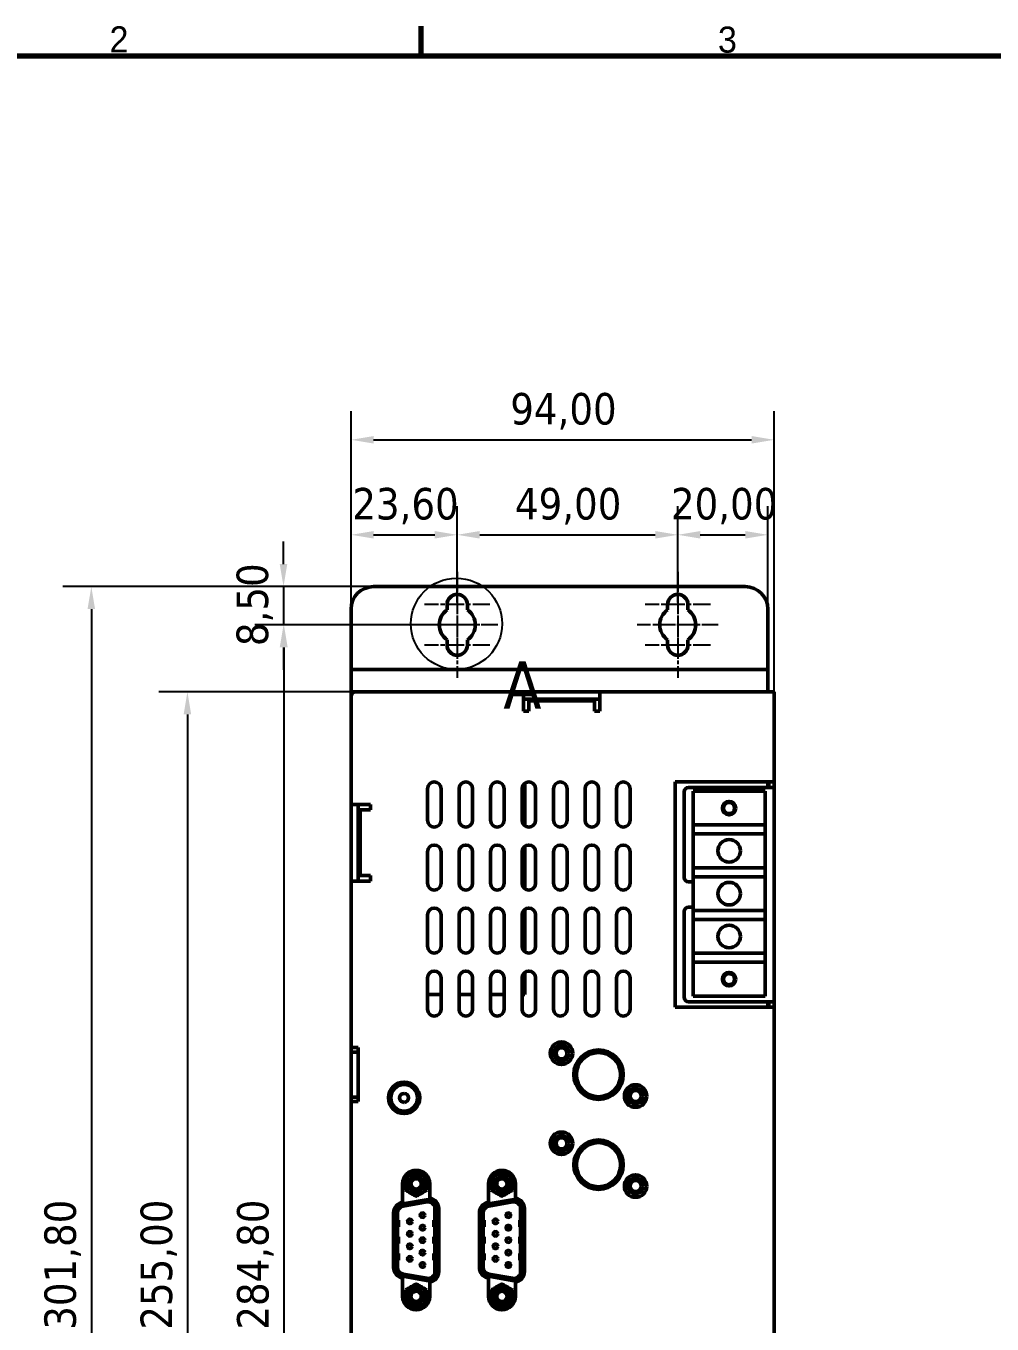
# Model space of a CAD drawing. Header units: millimetres. Extents: x 935 to 2603, y -159 to 580.
# Drawn here: x 1117.8 to 1332.5, y 278.8 to 567.1 of the extents above; entities that cross this region are included whole.
import ezdxf

# ---------------------------------------------------------------- set-up
doc = ezdxf.new("R2010")
doc.units = ezdxf.units.MM
doc.header["$LTSCALE"] = 2
doc.linetypes.add('CHAIN', pattern=[0.3543, 0.2362, -0.0295, 0.0591, -0.0295])
for name, color, linetype, lineweight in [('경계(ISO)', 7, 'Continuous', 70), ('상세 경계(ISO)', 7, 'Continuous', 25), ('외형선(ISO)', 7, 'Continuous', 50), ('중심 표식(ISO)', 7, 'Continuous', 25), ('치수(ISO)', 7, 'Continuous', 25)]:
    doc.layers.add(name, color=color, linetype=linetype, lineweight=lineweight)
doc.styles.add('레이블 문자 (ISO)', font='')
doc.styles.add('레이블 문자 (JIS)', font='')
doc.styles.add('주 문자 (ISO)', font='')
doc.styles.get('레이블 문자 (ISO)').set_extended_font_data('Tahoma')
doc.styles.get('레이블 문자 (JIS)').set_extended_font_data('Gulim')
doc.styles.get('주 문자 (ISO)').set_extended_font_data('Tahoma')
doc.dimstyles.new('기본값 (ISO)', dxfattribs={"dimscale": 2, "dimtxt": 3.5, "dimasz": 2.5, "dimexe": 3.175, "dimexo": 0, "dimgap": 0.762, "dimtad": 1, "dimrnd": 1e-08, "dimzin": 0, "dimtxsty": '주 문자 (ISO)', "dimcen": 0.09, "dimdle": 10, "dimclrd": 256, "dimclre": 256, "dimclrt": 256, "dimazin": 0, "dimtfac": 1.001486, "dimtmove": 0, "dimatfit": 3, "dimfxl": 1, "dimtolj": 1, "dimtzin": 0, "dimlwd": -1, "dimlwe": -1, "dimarcsym": 0})

# ---------------------------------------------------------------- blocks, each defined once
blk = doc.blocks.new('*D6')
at = {"layer": 'Defpoints', "color": 0}
for p in [(1213.64, 454.05), (1213.64, 439.05), (1190.04, 437.55)]:
    blk.add_point(p, dxfattribs=at)
at = {"layer": '치수(ISO)'}
for p, q in [((1190.04, 437.55), (1190.04, 460.4)), ((1213.64, 439.05), (1213.64, 460.4)), ((1195.04, 454.05), (1208.64, 454.05))]:
    blk.add_line(p, q, dxfattribs=at)
for points in [[(1195.04, 454.88), (1195.04, 453.22), (1190.04, 454.05)], [(1208.64, 453.22), (1208.64, 454.88), (1213.64, 454.05)]]:
    blk.add_solid(points, dxfattribs=at)
at = {"layer": '치수(ISO)', "insert": (1190.32, 464.46), "char_height": 7, "attachment_point": 1, "style": '주 문자 (ISO)'}
blk.add_mtext('\\A1;23,60', dxfattribs=at)
blk = doc.blocks.new('*D7')
at = {"layer": 'Defpoints', "color": 0}
for p in [(1262.64, 454.05), (1213.64, 439.05), (1262.64, 439.05)]:
    blk.add_point(p, dxfattribs=at)
at = {"layer": '치수(ISO)'}
for p, q in [((1213.64, 439.05), (1213.64, 460.4)), ((1262.64, 439.05), (1262.64, 460.4)), ((1218.64, 454.05), (1257.64, 454.05))]:
    blk.add_line(p, q, dxfattribs=at)
for points in [[(1218.64, 454.88), (1218.64, 453.22), (1213.64, 454.05)], [(1257.64, 453.22), (1257.64, 454.88), (1262.64, 454.05)]]:
    blk.add_solid(points, dxfattribs=at)
at = {"layer": '치수(ISO)', "insert": (1226.46, 464.45), "char_height": 7, "attachment_point": 1, "style": '주 문자 (ISO)'}
blk.add_mtext('\\A1;49,00', dxfattribs=at)
blk = doc.blocks.new('*D8')
at = {"layer": 'Defpoints', "color": 0}
for p in [(1282.64, 454.05), (1262.64, 439.05), (1282.64, 437.55)]:
    blk.add_point(p, dxfattribs=at)
at = {"layer": '치수(ISO)'}
for p, q in [((1262.64, 439.05), (1262.64, 460.4)), ((1282.64, 437.55), (1282.64, 460.4)), ((1267.64, 454.05), (1277.64, 454.05))]:
    blk.add_line(p, q, dxfattribs=at)
for points in [[(1267.64, 454.88), (1267.64, 453.22), (1262.64, 454.05)], [(1277.64, 453.22), (1277.64, 454.88), (1282.64, 454.05)]]:
    blk.add_solid(points, dxfattribs=at)
at = {"layer": '치수(ISO)', "insert": (1261.12, 464.46), "char_height": 7, "attachment_point": 1, "style": '주 문자 (ISO)'}
blk.add_mtext('\\A1;20,00', dxfattribs=at)
blk = doc.blocks.new('*D9')
at = {"layer": 'Defpoints', "color": 0}
for p in [(1284.04, 475.15), (1190.04, 418.15), (1284.04, 419.15)]:
    blk.add_point(p, dxfattribs=at)
at = {"layer": '치수(ISO)'}
for p, q in [((1190.04, 418.15), (1190.04, 481.5)), ((1284.04, 419.15), (1284.04, 481.5)), ((1195.04, 475.15), (1279.04, 475.15))]:
    blk.add_line(p, q, dxfattribs=at)
for points in [[(1195.04, 475.98), (1195.04, 474.32), (1190.04, 475.15)], [(1279.04, 474.32), (1279.04, 475.98), (1284.04, 475.15)]]:
    blk.add_solid(points, dxfattribs=at)
at = {"layer": '치수(ISO)', "insert": (1225.42, 485.55), "char_height": 7, "attachment_point": 1, "style": '주 문자 (ISO)'}
blk.add_mtext('\\A1;94,00', dxfattribs=at)
blk = doc.blocks.new('*D10')
at = {"layer": 'Defpoints', "color": 0}
for p in [(1195.04, 442.55), (1175.04, 434.05), (1213.64, 434.05)]:
    blk.add_point(p, dxfattribs=at)
at = {"layer": '치수(ISO)'}
for p, q in [((1175.04, 447.55), (1175.04, 452.55)), ((1195.04, 442.55), (1168.69, 442.55)), ((1175.04, 442.55), (1175.04, 434.05)), ((1213.64, 434.05), (1168.69, 434.05)), ((1175.04, 429.05), (1175.04, 424.05))]:
    blk.add_line(p, q, dxfattribs=at)
for points in [[(1174.2, 447.55), (1175.87, 447.55), (1175.04, 442.55)], [(1175.87, 429.05), (1174.2, 429.05), (1175.04, 434.05)]]:
    blk.add_solid(points, dxfattribs=at)
at = {"layer": '치수(ISO)', "insert": (1164.61, 429.33), "char_height": 7, "attachment_point": 1, "rotation": 90, "style": '주 문자 (ISO)'}
blk.add_mtext('\\A1;8,50', dxfattribs=at)
blk = doc.blocks.new('*D11')
at = {"layer": 'Defpoints', "color": 0}
for p in [(1213.64, 434.05), (1175.13, 149.25), (1213.64, 149.25)]:
    blk.add_point(p, dxfattribs=at)
at = {"layer": '치수(ISO)'}
for p, q in [((1213.64, 434.05), (1168.78, 434.05)), ((1175.13, 429.05), (1175.13, 154.25)), ((1213.64, 149.25), (1168.78, 149.25))]:
    blk.add_line(p, q, dxfattribs=at)
for points in [[(1175.96, 429.05), (1174.3, 429.05), (1175.13, 434.05)], [(1174.3, 154.25), (1175.96, 154.25), (1175.13, 149.25)]]:
    blk.add_solid(points, dxfattribs=at)
at = {"layer": '치수(ISO)', "insert": (1164.71, 277.5), "char_height": 7, "attachment_point": 1, "rotation": 90, "style": '주 문자 (ISO)'}
blk.add_mtext('\\A1;284,80', dxfattribs=at)
blk = doc.blocks.new('*D13')
at = {"layer": 'Defpoints', "color": 0}
for p in [(1191.04, 419.15), (1153.69, 164.15), (1191.04, 164.15)]:
    blk.add_point(p, dxfattribs=at)
at = {"layer": '치수(ISO)'}
for p, q in [((1191.04, 419.15), (1147.34, 419.15)), ((1153.69, 414.15), (1153.69, 169.15)), ((1191.04, 164.15), (1147.34, 164.15))]:
    blk.add_line(p, q, dxfattribs=at)
for points in [[(1154.52, 414.15), (1152.85, 414.15), (1153.69, 419.15)], [(1152.85, 169.15), (1154.52, 169.15), (1153.69, 164.15)]]:
    blk.add_solid(points, dxfattribs=at)
at = {"layer": '치수(ISO)', "insert": (1143.28, 277.5), "char_height": 7, "attachment_point": 1, "rotation": 90, "style": '주 문자 (ISO)'}
blk.add_mtext('\\A1;255,00', dxfattribs=at)
blk = doc.blocks.new('*D14')
at = {"layer": 'Defpoints', "color": 0}
for p in [(1195.04, 442.55), (1132.34, 140.75), (1195.04, 140.75)]:
    blk.add_point(p, dxfattribs=at)
at = {"layer": '치수(ISO)'}
for p, q in [((1195.04, 442.55), (1125.99, 442.55)), ((1132.34, 437.55), (1132.34, 145.75)), ((1195.04, 140.75), (1125.99, 140.75))]:
    blk.add_line(p, q, dxfattribs=at)
for points in [[(1133.17, 437.55), (1131.5, 437.55), (1132.34, 442.55)], [(1131.5, 145.75), (1133.17, 145.75), (1132.34, 140.75)]]:
    blk.add_solid(points, dxfattribs=at)
at = {"layer": '치수(ISO)', "insert": (1121.91, 277.48), "char_height": 7, "attachment_point": 1, "rotation": 90, "style": '주 문자 (ISO)'}
blk.add_mtext('\\A1;301,80', dxfattribs=at)
blk = doc.blocks.new('2dDetail0')
at = {"layer": '상세 경계(ISO)'}
blk.add_circle((99.24, 218.73), 5.07, dxfattribs=at)
at = {"layer": '상세 경계(ISO)', "insert": (104.45, 209.32), "char_height": 5.25, "attachment_point": 7, "style": '레이블 문자 (ISO)'}
blk.add_mtext('A', dxfattribs=at)
blk = doc.blocks.new('경계 Default Border')
at = {"layer": '경계(ISO)'}
blk.add_line((140, 287), (140, 290.4), dxfattribs=at)
at = {"layer": '경계(ISO)', "flags": 128}
blk.add_lwpolyline([(10, 10), (10, 287), (410, 287), (410, 10), (10, 10)], dxfattribs=at)
at = {"layer": '경계(ISO)', "char_height": 3, "attachment_point": 7, "style": '레이블 문자 (JIS)'}
for s, insert in [('2', (104.15, 287.4)), ('3', (174.15, 287.33))]:
    blk.add_mtext(s, dxfattribs=dict(at, insert=insert))

msp = doc.modelspace()

# ---------------------------------------------------------------- linework, layer by layer
at = {"layer": '외형선(ISO)'}
for p, q in [((1277.636, 442.55), (1195.036, 442.55)), ((1211.386, 437.357), (1211.386, 438.55)), ((1215.886, 438.55), (1215.886, 437.357)), ((1260.386, 437.357), (1260.386, 438.55)), ((1264.886, 438.55), (1264.886, 437.357)), ((1190.036, 437.55), (1190.036, 424.65)), ((1282.636, 437.55), (1282.636, 424.65)), ((1211.386, 429.55), (1211.386, 430.742)), ((1215.886, 430.742), (1215.886, 429.55)), ((1260.386, 429.55), (1260.386, 430.742)), ((1264.886, 430.742), (1264.886, 429.55)), ((1190.036, 424.65), (1190.036, 424.15)), ((1190.036, 424.15), (1282.636, 424.15)), ((1190.036, 424.15), (1190.036, 422.05)), ((1282.636, 424.65), (1282.636, 424.15)), ((1282.636, 422.05), (1282.636, 424.15)), ((1190.036, 422.05), (1190.036, 419.15)), ((1282.636, 419.15), (1282.636, 422.05)), ((1190.036, 419.15), (1191.036, 419.15)), ((1190.036, 419.15), (1190.036, 418.15)), ((1190.036, 394.15), (1190.036, 418.15)), ((1191.036, 419.15), (1228.336, 419.15)), ((1228.336, 419.15), (1245.336, 419.15)), ((1228.336, 414.85), (1228.336, 419.15)), ((1245.336, 419.15), (1282.336, 419.15)), ((1245.336, 419.15), (1245.336, 414.85)), ((1284.036, 419.15), (1282.336, 419.15)), ((1284.036, 419.15), (1284.036, 399.15)), ((1228.336, 417.55), (1245.336, 417.55)), ((1229.536, 417.15), (1244.136, 417.15)), ((1229.536, 417.15), (1229.536, 415.45)), ((1229.536, 415.45), (1229.536, 414.85)), ((1244.136, 415.45), (1244.136, 417.15)), ((1244.136, 414.85), (1244.136, 415.45)), ((1229.536, 414.85), (1228.336, 414.85)), ((1245.336, 414.85), (1244.136, 414.85)), ((1228.636, 389.45), (1228.636, 398.85)), ((1262.036, 399.15), (1282.336, 399.15)), ((1262.036, 349.15), (1262.036, 399.15)), ((1265.036, 397.95), (1282.336, 397.95)), ((1284.036, 399.15), (1282.336, 399.15)), ((1284.036, 397.95), (1282.336, 397.95)), ((1282.636, 397.95), (1282.636, 399.15)), ((1282.836, 397.95), (1282.836, 399.15)), ((1284.036, 399.15), (1284.036, 397.95)), ((1284.036, 397.95), (1284.036, 350.35)), ((1207.036, 390.65), (1207.036, 397.65)), ((1210.036, 397.65), (1210.036, 390.65)), ((1214.036, 390.65), (1214.036, 397.65)), ((1217.036, 397.65), (1217.036, 390.65)), ((1221.036, 390.65), (1221.036, 397.65)), ((1224.036, 397.65), (1224.036, 390.65)), ((1228.036, 390.65), (1228.036, 397.65)), ((1231.036, 397.65), (1231.036, 390.65)), ((1235.036, 390.65), (1235.036, 397.65)), ((1238.036, 397.65), (1238.036, 390.65)), ((1242.036, 390.65), (1242.036, 397.65)), ((1245.036, 397.65), (1245.036, 390.65)), ((1249.036, 390.65), (1249.036, 397.65)), ((1252.036, 397.65), (1252.036, 390.65)), ((1264.036, 377.95), (1264.036, 396.95)), ((1266.036, 397.1), (1282.036, 397.1)), ((1266.036, 389.6), (1266.036, 397.1)), ((1282.036, 397.1), (1282.036, 389.6)), ((1190.036, 394.15), (1190.036, 377.15)), ((1190.036, 394.15), (1194.336, 394.15)), ((1191.636, 377.15), (1191.636, 394.15)), ((1192.036, 378.35), (1192.036, 392.95)), ((1193.736, 392.95), (1192.036, 392.95)), ((1194.336, 392.95), (1193.736, 392.95)), ((1194.336, 394.15), (1194.336, 392.95)), ((1282.036, 389.6), (1266.036, 389.6)), ((1266.036, 387.6), (1266.036, 389.6)), ((1282.036, 389.6), (1282.036, 387.6)), ((1266.036, 387.6), (1282.036, 387.6)), ((1266.036, 380.1), (1266.036, 387.6)), ((1282.036, 387.6), (1282.036, 380.1)), ((1207.036, 376.65), (1207.036, 383.65)), ((1210.036, 383.65), (1210.036, 376.65)), ((1214.036, 376.65), (1214.036, 383.65)), ((1217.036, 383.65), (1217.036, 376.65)), ((1221.036, 376.65), (1221.036, 383.65)), ((1224.036, 383.65), (1224.036, 376.65)), ((1228.036, 376.65), (1228.036, 383.65)), ((1228.636, 375.45), (1228.636, 384.85)), ((1231.036, 383.65), (1231.036, 376.65)), ((1235.036, 376.65), (1235.036, 383.65)), ((1238.036, 383.65), (1238.036, 376.65)), ((1242.036, 376.65), (1242.036, 383.65)), ((1245.036, 383.65), (1245.036, 376.65)), ((1249.036, 376.65), (1249.036, 383.65)), ((1252.036, 383.65), (1252.036, 376.65)), ((1192.036, 378.35), (1193.736, 378.35)), ((1193.736, 378.35), (1194.336, 378.35)), ((1194.336, 378.35), (1194.336, 377.15)), ((1282.036, 380.1), (1266.036, 380.1)), ((1266.036, 378.1), (1266.036, 380.1)), ((1266.036, 370.6), (1266.036, 378.1)), ((1266.036, 378.1), (1282.036, 378.1)), ((1282.036, 380.1), (1282.036, 378.1)), ((1282.036, 378.1), (1282.036, 370.6)), ((1194.336, 377.15), (1190.036, 377.15)), ((1190.036, 340.15), (1190.036, 377.15)), ((1265.036, 376.95), (1266.036, 376.95)), ((1207.036, 362.65), (1207.036, 369.65)), ((1210.036, 369.65), (1210.036, 362.65)), ((1214.036, 362.65), (1214.036, 369.65)), ((1217.036, 369.65), (1217.036, 362.65)), ((1221.036, 362.65), (1221.036, 369.65)), ((1224.036, 369.65), (1224.036, 362.65)), ((1228.036, 362.65), (1228.036, 369.65)), ((1228.636, 361.45), (1228.636, 370.85)), ((1231.036, 369.65), (1231.036, 362.65)), ((1235.036, 362.65), (1235.036, 369.65)), ((1238.036, 369.65), (1238.036, 362.65)), ((1242.036, 362.65), (1242.036, 369.65)), ((1245.036, 369.65), (1245.036, 362.65)), ((1249.036, 362.65), (1249.036, 369.65)), ((1252.036, 369.65), (1252.036, 362.65)), ((1264.036, 351.35), (1264.036, 370.35)), ((1266.036, 371.35), (1265.036, 371.35)), ((1282.036, 370.6), (1266.036, 370.6)), ((1266.036, 368.6), (1266.036, 370.6)), ((1282.036, 370.6), (1282.036, 368.6)), ((1266.036, 361.1), (1266.036, 368.6)), ((1266.036, 368.6), (1282.036, 368.6)), ((1282.036, 368.6), (1282.036, 361.1)), ((1282.036, 361.1), (1266.036, 361.1)), ((1266.036, 359.1), (1266.036, 361.1)), ((1282.036, 361.1), (1282.036, 359.1)), ((1266.036, 359.1), (1282.036, 359.1)), ((1266.036, 351.6), (1266.036, 359.1)), ((1282.036, 359.1), (1282.036, 351.6)), ((1207.036, 348.65), (1207.036, 355.65)), ((1210.036, 355.65), (1210.036, 348.65)), ((1214.036, 348.65), (1214.036, 355.65)), ((1217.036, 355.65), (1217.036, 348.65)), ((1221.036, 348.65), (1221.036, 355.65)), ((1224.036, 355.65), (1224.036, 348.65)), ((1228.036, 348.65), (1228.036, 355.65)), ((1228.636, 351.925), (1228.636, 356.85)), ((1231.036, 355.65), (1231.036, 348.65)), ((1235.036, 348.65), (1235.036, 355.65)), ((1238.036, 355.65), (1238.036, 348.65)), ((1242.036, 348.65), (1242.036, 355.65)), ((1245.036, 355.65), (1245.036, 348.65)), ((1249.036, 348.65), (1249.036, 355.65)), ((1252.036, 355.65), (1252.036, 348.65)), ((1207.036, 351.925), (1210.036, 351.925)), ((1214.036, 351.925), (1217.036, 351.925)), ((1221.036, 351.925), (1224.036, 351.925)), ((1228.036, 351.925), (1228.636, 351.925)), ((1282.336, 349.15), (1262.036, 349.15)), ((1282.336, 350.35), (1265.036, 350.35)), ((1282.036, 351.6), (1266.036, 351.6)), ((1282.336, 350.35), (1284.036, 350.35)), ((1282.336, 349.15), (1284.036, 349.15)), ((1282.636, 349.15), (1282.636, 350.35)), ((1282.836, 349.15), (1282.836, 350.35)), ((1284.036, 350.35), (1284.036, 349.15)), ((1284.036, 349.15), (1284.036, 164.15)), ((1190.036, 340.15), (1190.036, 339.15)), ((1190.036, 340.15), (1191.636, 340.15)), ((1190.036, 339.15), (1191.636, 339.15)), ((1190.036, 339.15), (1190.036, 329.15)), ((1191.636, 340.15), (1191.636, 328.15)), ((1190.036, 329.15), (1191.636, 329.15)), ((1190.036, 329.15), (1190.036, 328.15)), ((1190.036, 255.15), (1190.036, 328.15)), ((1191.636, 328.15), (1190.036, 328.15)), ((1205.24, 312.8), (1203.782, 312.8)), ((1205.056, 312.84), (1203.965, 312.84)), ((1224.29, 312.8), (1222.832, 312.8)), ((1224.106, 312.84), (1223.015, 312.84)), ((1201.511, 305.785), (1201.511, 309.89)), ((1203.318, 310.714), (1203.564, 310.544)), ((1207.511, 309.89), (1207.511, 306.719)), ((1220.561, 305.785), (1220.561, 309.89)), ((1222.368, 310.714), (1222.614, 310.544)), ((1226.561, 309.89), (1226.561, 306.719)), ((1201.453, 305.775), (1201.511, 305.785)), ((1201.514, 305.431), (1206.814, 306.365)), ((1206.9, 305.873), (1201.6, 304.938)), ((1220.503, 305.775), (1220.561, 305.785)), ((1220.564, 305.431), (1225.864, 306.365)), ((1225.95, 305.873), (1220.65, 304.938)), ((1199.511, 291.33), (1199.511, 303.461)), ((1199.861, 291.33), (1199.861, 303.461)), ((1200.361, 303.461), (1200.361, 291.33)), ((1208.661, 290.395), (1208.661, 304.395)), ((1209.161, 304.395), (1209.161, 290.395)), ((1209.511, 304.395), (1209.511, 290.395)), ((1218.561, 291.33), (1218.561, 303.461)), ((1218.911, 291.33), (1218.911, 303.461)), ((1219.411, 303.461), (1219.411, 291.33)), ((1227.711, 290.395), (1227.711, 304.395)), ((1228.211, 304.395), (1228.211, 290.395)), ((1228.561, 304.395), (1228.561, 290.395)), ((1200.561, 301.845), (1200.361, 301.845)), ((1200.561, 300.345), (1200.361, 300.345)), ((1200.561, 301.845), (1200.561, 300.345)), ((1208.461, 301.845), (1208.461, 300.345)), ((1208.661, 301.845), (1208.461, 301.845)), ((1208.661, 300.345), (1208.461, 300.345)), ((1219.611, 301.845), (1219.411, 301.845)), ((1219.611, 300.345), (1219.411, 300.345)), ((1219.611, 301.845), (1219.611, 300.345)), ((1227.511, 301.845), (1227.511, 300.345)), ((1227.711, 301.845), (1227.511, 301.845)), ((1227.711, 300.345), (1227.511, 300.345)), ((1200.561, 298.145), (1200.361, 298.145)), ((1200.561, 298.145), (1200.561, 296.645)), ((1208.461, 298.145), (1208.461, 296.645)), ((1208.661, 298.145), (1208.461, 298.145)), ((1219.611, 298.145), (1219.411, 298.145)), ((1219.611, 298.145), (1219.611, 296.645)), ((1227.511, 298.145), (1227.511, 296.645)), ((1227.711, 298.145), (1227.511, 298.145)), ((1200.561, 296.645), (1200.361, 296.645)), ((1200.561, 294.445), (1200.361, 294.445)), ((1200.561, 294.445), (1200.561, 292.945)), ((1208.661, 296.645), (1208.461, 296.645)), ((1208.461, 294.445), (1208.461, 292.945)), ((1208.661, 294.445), (1208.461, 294.445)), ((1219.611, 296.645), (1219.411, 296.645)), ((1219.611, 294.445), (1219.411, 294.445)), ((1219.611, 294.445), (1219.611, 292.945)), ((1227.711, 296.645), (1227.511, 296.645)), ((1227.511, 294.445), (1227.511, 292.945)), ((1227.711, 294.445), (1227.511, 294.445)), ((1200.561, 292.945), (1200.361, 292.945)), ((1208.661, 292.945), (1208.461, 292.945)), ((1219.611, 292.945), (1219.411, 292.945)), ((1227.711, 292.945), (1227.511, 292.945)), ((1201.511, 289.005), (1201.453, 289.016)), ((1201.511, 284.9), (1201.511, 289.005)), ((1206.814, 288.426), (1201.514, 289.36)), ((1201.6, 289.853), (1206.9, 288.918)), ((1220.561, 289.005), (1220.503, 289.016)), ((1220.561, 284.9), (1220.561, 289.005)), ((1225.864, 288.426), (1220.564, 289.36)), ((1220.65, 289.853), (1225.95, 288.918)), ((1203.318, 285.724), (1203.564, 285.554)), ((1207.511, 288.072), (1207.511, 284.9)), ((1222.368, 285.724), (1222.614, 285.554)), ((1226.561, 288.072), (1226.561, 284.9)), ((1203.782, 281.99), (1205.24, 281.99)), ((1205.056, 281.95), (1203.965, 281.95)), ((1222.832, 281.99), (1224.29, 281.99)), ((1224.106, 281.95), (1223.015, 281.95))]:
    msp.add_line(p, q, dxfattribs=at)
for centre, radius in [((1274.036, 393.35), 1.5), ((1274.036, 393.35), 1.23), ((1274.036, 383.85), 2.5), ((1274.036, 374.35), 2.5), ((1274.036, 364.85), 2.5), ((1274.036, 355.35), 1.5), ((1274.036, 355.35), 1.23), ((1236.809, 338.9), 2.5), ((1236.809, 338.9), 1.75), ((1236.809, 338.9), 1.229), ((1245.036, 334.15), 5.5), ((1245.036, 334.15), 4.9), ((1201.836, 328.995), 3.5), ((1201.836, 328.995), 2.95), ((1253.263, 329.4), 2.5), ((1253.263, 329.4), 1.75), ((1253.263, 329.4), 1.229), ((1236.809, 318.9), 2.5), ((1236.809, 318.9), 1.75), ((1236.809, 318.9), 1.229), ((1245.036, 314.15), 5.5), ((1245.036, 314.15), 4.9), ((1204.511, 309.89), 1.65), ((1223.561, 309.89), 1.65), ((1253.263, 309.4), 2.5), ((1253.263, 309.4), 1.75), ((1253.263, 309.4), 1.229), ((1205.931, 302.935), 0.5), ((1224.981, 302.935), 0.5), ((1203.091, 301.55), 0.5), ((1205.931, 300.165), 0.5), ((1222.141, 301.55), 0.5), ((1224.981, 300.165), 0.5), ((1203.091, 298.78), 0.5), ((1205.931, 297.395), 0.5), ((1222.141, 298.78), 0.5), ((1224.981, 297.395), 0.5), ((1203.091, 296.01), 0.5), ((1205.931, 294.625), 0.5), ((1222.141, 296.01), 0.5), ((1224.981, 294.625), 0.5), ((1203.091, 293.24), 0.5), ((1205.931, 291.855), 0.5), ((1222.141, 293.24), 0.5), ((1224.981, 291.855), 0.5), ((1204.511, 284.9), 1.65), ((1223.561, 284.9), 1.65)]:
    msp.add_circle(centre, radius, dxfattribs=at)
for centre, radius, start, end in [((1195.036, 437.55), 5, 90, 180), ((1277.636, 437.55), 5, 0, 90), ((1213.636, 438.55), 2.25, 0, 180), ((1262.636, 438.55), 2.25, 0, 180), ((1213.636, 434.05), 4, 124.22887, 235.77113), ((1213.636, 434.05), 4, 304.22887, 55.77113), ((1262.636, 434.05), 4, 124.22887, 235.77113), ((1262.636, 434.05), 4, 304.22887, 55.77113), ((1213.636, 429.55), 2.25, 180, 0), ((1262.636, 429.55), 2.25, 180, 0), ((1191.036, 418.15), 1, 90, 180), ((1208.536, 397.65), 1.5, 0, 180), ((1215.536, 397.65), 1.5, 0, 180), ((1222.536, 397.65), 1.5, 0, 180), ((1229.536, 397.65), 1.5, 0, 180), ((1236.536, 397.65), 1.5, 0, 180), ((1243.536, 397.65), 1.5, 0, 180), ((1250.536, 397.65), 1.5, 0, 180), ((1265.036, 396.95), 1, 90, 180), ((1208.536, 390.65), 1.5, 180, 0), ((1215.536, 390.65), 1.5, 180, 0), ((1222.536, 390.65), 1.5, 180, 0), ((1229.536, 390.65), 1.5, 180, 0), ((1236.536, 390.65), 1.5, 180, 0), ((1243.536, 390.65), 1.5, 180, 0), ((1250.536, 390.65), 1.5, 180, 0), ((1208.536, 383.65), 1.5, 0, 180), ((1215.536, 383.65), 1.5, 0, 180), ((1222.536, 383.65), 1.5, 0, 180), ((1229.536, 383.65), 1.5, 0, 180), ((1236.536, 383.65), 1.5, 0, 180), ((1243.536, 383.65), 1.5, 0, 180), ((1250.536, 383.65), 1.5, 0, 180), ((1265.036, 377.95), 1, 180, 270), ((1208.536, 376.65), 1.5, 180, 0), ((1215.536, 376.65), 1.5, 180, 0), ((1222.536, 376.65), 1.5, 180, 0), ((1229.536, 376.65), 1.5, 180, 0), ((1236.536, 376.65), 1.5, 180, 0), ((1243.536, 376.65), 1.5, 180, 0), ((1250.536, 376.65), 1.5, 180, 0), ((1208.536, 369.65), 1.5, 0, 180), ((1215.536, 369.65), 1.5, 0, 180), ((1222.536, 369.65), 1.5, 0, 180), ((1229.536, 369.65), 1.5, 0, 180), ((1236.536, 369.65), 1.5, 0, 180), ((1243.536, 369.65), 1.5, 0, 180), ((1250.536, 369.65), 1.5, 0, 180), ((1265.036, 370.35), 1, 90, 180), ((1208.536, 362.65), 1.5, 180, 0), ((1215.536, 362.65), 1.5, 180, 0), ((1222.536, 362.65), 1.5, 180, 0), ((1229.536, 362.65), 1.5, 180, 0), ((1236.536, 362.65), 1.5, 180, 0), ((1243.536, 362.65), 1.5, 180, 0), ((1250.536, 362.65), 1.5, 180, 0), ((1208.536, 355.65), 1.5, 0, 180), ((1215.536, 355.65), 1.5, 0, 180), ((1222.536, 355.65), 1.5, 0, 180), ((1229.536, 355.65), 1.5, 0, 180), ((1236.536, 355.65), 1.5, 0, 180), ((1243.536, 355.65), 1.5, 0, 180), ((1250.536, 355.65), 1.5, 0, 180), ((1265.036, 351.35), 1, 180, 270), ((1208.536, 348.65), 1.5, 180, 0), ((1215.536, 348.65), 1.5, 180, 0), ((1222.536, 348.65), 1.5, 180, 0), ((1229.536, 348.65), 1.5, 180, 0), ((1236.536, 348.65), 1.5, 180, 0), ((1243.536, 348.65), 1.5, 180, 0), ((1250.536, 348.65), 1.5, 180, 0), ((1201.836, 328.995), 1, 90, 270), ((1201.836, 328.995), 1, 270, 90), ((1204.511, 309.89), 3, 0, 180), ((1204.511, 309.89), 2.375, 120, 180), ((1204.511, 309.89), 2.4, 111.72287, 128.27713), ((1204.511, 309.89), 2.375, 60, 120), ((1204.511, 309.89), 2.4, 51.72287, 68.27713), ((1204.511, 309.89), 2.375, 0, 60), ((1223.561, 309.89), 3, 0, 180), ((1223.561, 309.89), 2.375, 120, 180), ((1223.561, 309.89), 2.4, 111.72287, 128.27713), ((1223.561, 309.89), 2.375, 60, 120), ((1223.561, 309.89), 2.4, 51.72287, 68.27713), ((1223.561, 309.89), 2.375, 0, 60), ((1204.511, 309.89), 2.4, 171.72287, 188.27713), ((1204.511, 309.89), 2.375, 180, 240), ((1204.511, 309.89), 1.15, 145.38435, 173.08113), ((1204.511, 309.89), 2.375, 300, 0), ((1204.511, 309.89), 2.4, 351.72287, 8.27713), ((1223.561, 309.89), 2.4, 171.72287, 188.27713), ((1223.561, 309.89), 2.375, 180, 240), ((1223.561, 309.89), 1.15, 145.38435, 173.08113), ((1223.561, 309.89), 2.375, 300, 0), ((1223.561, 309.89), 2.4, 351.72287, 8.27713), ((1201.861, 303.461), 2.35, 100, 180), ((1204.511, 309.89), 2.4, 231.72287, 248.27713), ((1204.511, 309.89), 2.375, 240, 300), ((1204.511, 309.89), 2.4, 291.72287, 308.27713), ((1207.161, 304.395), 2, 0, 100), ((1207.161, 304.395), 1.5, 0, 100), ((1207.161, 304.395), 2.35, 0, 81.43472), ((1220.911, 303.461), 2.35, 100, 180), ((1223.561, 309.89), 2.4, 231.72287, 248.27713), ((1223.561, 309.89), 2.375, 240, 300), ((1223.561, 309.89), 2.4, 291.72287, 308.27713), ((1226.211, 304.395), 2, 0, 100), ((1226.211, 304.395), 1.5, 0, 100), ((1226.211, 304.395), 2.35, 0, 81.43472), ((1201.861, 303.461), 2, 100, 180), ((1201.861, 303.461), 1.5, 100, 180), ((1220.911, 303.461), 2, 100, 180), ((1220.911, 303.461), 1.5, 100, 180), ((1201.861, 291.33), 2.35, 180, 260), ((1201.861, 291.33), 2, 180, 260), ((1201.861, 291.33), 1.5, 180, 260), ((1220.911, 291.33), 2.35, 180, 260), ((1220.911, 291.33), 2, 180, 260), ((1220.911, 291.33), 1.5, 180, 260), ((1207.161, 290.395), 2, 260, 0), ((1207.161, 290.395), 1.5, 260, 0), ((1207.161, 290.395), 2.35, 278.56528, 0), ((1226.211, 290.395), 2, 260, 0), ((1226.211, 290.395), 1.5, 260, 0), ((1226.211, 290.395), 2.35, 278.56528, 0), ((1204.511, 284.9), 2.375, 120, 180), ((1204.511, 284.9), 2.4, 111.72287, 128.27713), ((1204.511, 284.9), 2.375, 60, 120), ((1204.511, 284.9), 1.15, 145.38435, 173.08113), ((1204.511, 284.9), 2.4, 51.72287, 68.27713), ((1204.511, 284.9), 2.375, 0, 60), ((1223.561, 284.9), 2.375, 120, 180), ((1223.561, 284.9), 2.4, 111.72287, 128.27713), ((1223.561, 284.9), 2.375, 60, 120), ((1223.561, 284.9), 1.15, 145.38435, 173.08113), ((1223.561, 284.9), 2.4, 51.72287, 68.27713), ((1223.561, 284.9), 2.375, 0, 60), ((1204.511, 284.9), 3, 180, 0), ((1204.511, 284.9), 2.4, 171.72287, 188.27713), ((1204.511, 284.9), 2.375, 180, 240), ((1204.511, 284.9), 2.4, 231.72287, 248.27713), ((1204.511, 284.9), 2.375, 240, 300), ((1204.511, 284.9), 2.4, 291.72287, 308.27713), ((1204.511, 284.9), 2.375, 300, 0), ((1204.511, 284.9), 2.4, 351.72287, 8.27713), ((1223.561, 284.9), 3, 180, 0), ((1223.561, 284.9), 2.4, 171.72287, 188.27713), ((1223.561, 284.9), 2.375, 180, 240), ((1223.561, 284.9), 2.4, 231.72287, 248.27713), ((1223.561, 284.9), 2.375, 240, 300), ((1223.561, 284.9), 2.4, 291.72287, 308.27713), ((1223.561, 284.9), 2.375, 300, 0), ((1223.561, 284.9), 2.4, 351.72287, 8.27713)]:
    msp.add_arc(centre, radius, start, end, dxfattribs=at)
for points, weights in [([(1202.136, 311.262), (1202.772, 311.629), (1203.323, 311.947)], [2.25699943354, 2.43157894761, 2.43157894728]), ([(1203.323, 311.947), (1203.874, 312.265), (1204.511, 312.633)], [2.43157894728, 2.43157894695, 2.25699943353]), ([(1204.511, 312.633), (1205.147, 312.265), (1205.698, 311.947)], [2.25700303703, 2.4315828244, 2.43158282951]), ([(1205.698, 311.947), (1206.249, 311.629), (1206.886, 311.262)], [2.43158282951, 2.43158283462, 2.25700303703]), ([(1221.186, 311.262), (1221.822, 311.629), (1222.373, 311.947)], [2.25699943354, 2.43157894761, 2.43157894728]), ([(1222.373, 311.947), (1222.924, 312.265), (1223.561, 312.633)], [2.43157894728, 2.43157894695, 2.25699943353]), ([(1223.561, 312.633), (1224.197, 312.265), (1224.748, 311.947)], [2.25700303703, 2.4315828244, 2.43158282951]), ([(1224.748, 311.947), (1225.299, 311.629), (1225.936, 311.262)], [2.43158282951, 2.43158283462, 2.25700303703]), ([(1202.136, 309.89), (1202.136, 310.527), (1202.136, 311.262)], [2.43158282951, 2.43158282937, 2.25700303704]), ([(1202.136, 308.519), (1202.136, 309.254), (1202.136, 309.89)], [2.25700303704, 2.43158282966, 2.43158282951]), ([(1203.323, 307.834), (1202.772, 308.152), (1202.136, 308.519)], [2.43158282951, 2.43158282942, 2.25700303703]), ([(1206.886, 308.519), (1206.249, 308.152), (1205.698, 307.834)], [2.25700303703, 2.43158282984, 2.43158282951]), ([(1206.886, 311.262), (1206.886, 310.527), (1206.886, 309.89)], [2.25700303704, 2.43158282966, 2.43158282951]), ([(1206.886, 309.89), (1206.886, 309.254), (1206.886, 308.519)], [2.43158282951, 2.43158282937, 2.25700303704]), ([(1221.186, 309.89), (1221.186, 310.527), (1221.186, 311.262)], [2.43158282951, 2.43158282937, 2.25700303704]), ([(1221.186, 308.519), (1221.186, 309.254), (1221.186, 309.89)], [2.25700303704, 2.43158282966, 2.43158282951]), ([(1222.373, 307.834), (1221.822, 308.152), (1221.186, 308.519)], [2.43158282951, 2.43158282942, 2.25700303703]), ([(1225.936, 308.519), (1225.299, 308.152), (1224.748, 307.834)], [2.25700303703, 2.43158282984, 2.43158282951]), ([(1225.936, 311.262), (1225.936, 310.527), (1225.936, 309.89)], [2.25700303704, 2.43158282966, 2.43158282951]), ([(1225.936, 309.89), (1225.936, 309.254), (1225.936, 308.519)], [2.43158282951, 2.43158282937, 2.25700303704]), ([(1204.511, 307.148), (1203.874, 307.515), (1203.323, 307.834)], [2.25700303703, 2.4315828296, 2.43158282951]), ([(1205.698, 307.834), (1205.147, 307.515), (1204.511, 307.148)], [2.43158282951, 2.43158282918, 2.25700303703]), ([(1223.561, 307.148), (1222.924, 307.515), (1222.373, 307.834)], [2.25700303703, 2.4315828296, 2.43158282951]), ([(1224.748, 307.834), (1224.197, 307.515), (1223.561, 307.148)], [2.43158282951, 2.43158282918, 2.25700303703]), ([(1202.136, 286.272), (1202.772, 286.639), (1203.323, 286.957)], [2.25699943354, 2.43157894761, 2.43157894728]), ([(1202.136, 284.9), (1202.136, 285.537), (1202.136, 286.272)], [2.43158282951, 2.43158282937, 2.25700303704]), ([(1203.323, 286.957), (1203.874, 287.275), (1204.511, 287.643)], [2.43157894728, 2.43157894695, 2.25699943353]), ([(1204.511, 287.643), (1205.147, 287.275), (1205.698, 286.957)], [2.25700303703, 2.4315828244, 2.43158282951]), ([(1205.698, 286.957), (1206.249, 286.639), (1206.886, 286.272)], [2.43158282951, 2.43158283462, 2.25700303703]), ([(1206.886, 286.272), (1206.886, 285.537), (1206.886, 284.9)], [2.25700303704, 2.43158282966, 2.43158282951]), ([(1221.186, 286.272), (1221.822, 286.639), (1222.373, 286.957)], [2.25699943354, 2.43157894761, 2.43157894728]), ([(1221.186, 284.9), (1221.186, 285.537), (1221.186, 286.272)], [2.43158282951, 2.43158282937, 2.25700303704]), ([(1222.373, 286.957), (1222.924, 287.275), (1223.561, 287.643)], [2.43157894728, 2.43157894695, 2.25699943353]), ([(1223.561, 287.643), (1224.197, 287.275), (1224.748, 286.957)], [2.25700303703, 2.4315828244, 2.43158282951]), ([(1224.748, 286.957), (1225.299, 286.639), (1225.936, 286.272)], [2.43158282951, 2.43158283462, 2.25700303703]), ([(1225.936, 286.272), (1225.936, 285.537), (1225.936, 284.9)], [2.25700303704, 2.43158282966, 2.43158282951]), ([(1202.136, 283.529), (1202.136, 284.264), (1202.136, 284.9)], [2.25700303704, 2.43158282966, 2.43158282951]), ([(1203.323, 282.844), (1202.772, 283.162), (1202.136, 283.529)], [2.43158282951, 2.43158282942, 2.25700303703]), ([(1204.511, 282.158), (1203.874, 282.525), (1203.323, 282.844)], [2.25700303703, 2.4315828296, 2.43158282951]), ([(1205.698, 282.844), (1205.147, 282.525), (1204.511, 282.158)], [2.43158282951, 2.43158282918, 2.25700303703]), ([(1206.886, 283.529), (1206.249, 283.162), (1205.698, 282.844)], [2.25700303703, 2.43158282984, 2.43158282951]), ([(1206.886, 284.9), (1206.886, 284.264), (1206.886, 283.529)], [2.43158282951, 2.43158282937, 2.25700303704]), ([(1221.186, 283.529), (1221.186, 284.264), (1221.186, 284.9)], [2.25700303704, 2.43158282966, 2.43158282951]), ([(1222.373, 282.844), (1221.822, 283.162), (1221.186, 283.529)], [2.43158282951, 2.43158282942, 2.25700303703]), ([(1223.561, 282.158), (1222.924, 282.525), (1222.373, 282.844)], [2.25700303703, 2.4315828296, 2.43158282951]), ([(1224.748, 282.844), (1224.197, 282.525), (1223.561, 282.158)], [2.43158282951, 2.43158282918, 2.25700303703]), ([(1225.936, 283.529), (1225.299, 283.162), (1224.748, 282.844)], [2.25700303703, 2.43158282984, 2.43158282951]), ([(1225.936, 284.9), (1225.936, 284.264), (1225.936, 283.529)], [2.43158282951, 2.43158282937, 2.25700303704])]:
    msp.add_rational_spline(points, weights, degree=2, dxfattribs=at)
for points, knots in [([(1203.318, 310.714), (1203.388, 310.808), (1203.47, 310.894), (1203.649, 311.04), (1203.745, 311.102), (1203.951, 311.201), (1204.058, 311.238), (1204.282, 311.284), (1204.397, 311.294), (1204.511, 311.29)], [-0.13807332, -0.13807332, -0.13807332, -0.13807332, -0.10281018, -0.10281018, -0.06863277, -0.06863277, -0.03432964, -0.03432964, -0.00002732, -0.00002732, -0.00002732, -0.00002732]), ([(1203.368, 309.657), (1203.358, 309.719), (1203.353, 309.781), (1203.354, 309.906), (1203.359, 309.968), (1203.369, 310.029)], [-0.037368047, -0.037368047, -0.037368047, -0.037368047, -0.018666386, -0.018666386, -0.000015264, -0.000015264, -0.000015264, -0.000015264]), ([(1203.369, 310.028), (1203.366, 310), (1203.363, 309.972), (1203.358, 309.849), (1203.365, 309.754), (1203.384, 309.66)], [-0.037121616, -0.037121616, -0.037121616, -0.037121616, -0.028684705, -0.028684705, -0.000025966, -0.000025966, -0.000025966, -0.000025966]), ([(1204.511, 308.653), (1204.339, 308.66), (1204.199, 308.702), (1203.973, 308.794), (1203.855, 308.867), (1203.625, 309.071), (1203.546, 309.188), (1203.465, 309.338), (1203.438, 309.4), (1203.394, 309.527), (1203.378, 309.592), (1203.368, 309.657)], [-0.1150391, -0.1150391, -0.1150391, -0.1150391, -0.09569353, -0.09569353, -0.0710546, -0.0710546, -0.04029134, -0.04029134, -0.0199445, -0.0199445, -0.00001355, -0.00001355, -0.00001355, -0.00001355]), ([(1203.384, 309.66), (1203.397, 309.596), (1203.416, 309.533), (1203.464, 309.411), (1203.493, 309.351), (1203.595, 309.183), (1203.682, 309.083), (1203.885, 308.917), (1204, 308.852), (1204.247, 308.763), (1204.378, 308.74), (1204.511, 308.74)], [-0.15855551, -0.15855551, -0.15855551, -0.15855551, -0.13874556, -0.13874556, -0.11890341, -0.11890341, -0.07927421, -0.07927421, -0.039875, -0.039875, -0.00000643, -0.00000643, -0.00000643, -0.00000643]), ([(1204.511, 308.74), (1204.644, 308.74), (1204.777, 308.764), (1205.028, 308.855), (1205.144, 308.921), (1205.362, 309.103), (1205.458, 309.22), (1205.563, 309.42), (1205.591, 309.489), (1205.655, 309.703), (1205.67, 309.853), (1205.641, 310.149), (1205.598, 310.293), (1205.459, 310.558), (1205.365, 310.675), (1205.135, 310.868), (1205.003, 310.94), (1204.719, 311.031), (1204.57, 311.049), (1204.273, 311.025), (1204.128, 310.985), (1203.91, 310.875), (1203.829, 310.822), (1203.684, 310.695), (1203.619, 310.623), (1203.564, 310.544)], [-0.4759417, -0.4759417, -0.4759417, -0.4759417, -0.43562685, -0.43562685, -0.39548312, -0.39548312, -0.35023502, -0.35023502, -0.32768225, -0.32768225, -0.28279613, -0.28279613, -0.23793712, -0.23793712, -0.19278816, -0.19278816, -0.14773908, -0.14773908, -0.10287253, -0.10287253, -0.05802423, -0.05802423, -0.02909301, -0.02909301, -0.00001122, -0.00001122, -0.00001122, -0.00001122]), ([(1204.511, 308.653), (1204.636, 308.648), (1204.762, 308.662), (1205.009, 308.728), (1205.129, 308.781), (1205.393, 308.95), (1205.51, 309.072), (1205.692, 309.332), (1205.761, 309.488), (1205.817, 309.735), (1205.828, 309.821), (1205.832, 309.994), (1205.826, 310.081), (1205.788, 310.299), (1205.738, 310.474), (1205.576, 310.729), (1205.522, 310.798), (1205.339, 310.992), (1205.191, 311.097), (1204.851, 311.249), (1204.674, 311.284), (1204.511, 311.29)], [0.00000258, 0.00000258, 0.00000258, 0.00000258, 0.03774905, 0.03774905, 0.07671228, 0.07671228, 0.13181762, 0.13181762, 0.19344778, 0.19344778, 0.22489629, 0.22489629, 0.2568989, 0.2568989, 0.30572714, 0.30572714, 0.32550967, 0.32550967, 0.36609372, 0.36609372, 0.40988432, 0.40988432, 0.40988432, 0.40988432]), ([(1222.368, 310.714), (1222.438, 310.808), (1222.52, 310.894), (1222.699, 311.04), (1222.795, 311.102), (1223.001, 311.201), (1223.108, 311.238), (1223.332, 311.284), (1223.447, 311.294), (1223.561, 311.29)], [-0.13807332, -0.13807332, -0.13807332, -0.13807332, -0.10281018, -0.10281018, -0.06863277, -0.06863277, -0.03432964, -0.03432964, -0.00002732, -0.00002732, -0.00002732, -0.00002732]), ([(1222.418, 309.657), (1222.408, 309.719), (1222.403, 309.781), (1222.404, 309.906), (1222.409, 309.968), (1222.419, 310.029)], [-0.037368047, -0.037368047, -0.037368047, -0.037368047, -0.018666386, -0.018666386, -0.000015264, -0.000015264, -0.000015264, -0.000015264]), ([(1222.419, 310.028), (1222.416, 310), (1222.413, 309.972), (1222.408, 309.849), (1222.415, 309.754), (1222.434, 309.66)], [-0.037121616, -0.037121616, -0.037121616, -0.037121616, -0.028684705, -0.028684705, -0.000025966, -0.000025966, -0.000025966, -0.000025966]), ([(1223.561, 308.653), (1223.389, 308.66), (1223.249, 308.702), (1223.023, 308.794), (1222.905, 308.867), (1222.675, 309.071), (1222.596, 309.188), (1222.515, 309.338), (1222.488, 309.4), (1222.444, 309.527), (1222.428, 309.592), (1222.418, 309.657)], [-0.1150391, -0.1150391, -0.1150391, -0.1150391, -0.09569353, -0.09569353, -0.0710546, -0.0710546, -0.04029134, -0.04029134, -0.0199445, -0.0199445, -0.00001355, -0.00001355, -0.00001355, -0.00001355]), ([(1222.434, 309.66), (1222.447, 309.596), (1222.466, 309.533), (1222.514, 309.411), (1222.543, 309.351), (1222.645, 309.183), (1222.732, 309.083), (1222.935, 308.917), (1223.05, 308.852), (1223.297, 308.763), (1223.428, 308.74), (1223.561, 308.74)], [-0.15855551, -0.15855551, -0.15855551, -0.15855551, -0.13874556, -0.13874556, -0.11890341, -0.11890341, -0.07927421, -0.07927421, -0.039875, -0.039875, -0.00000643, -0.00000643, -0.00000643, -0.00000643]), ([(1223.561, 308.74), (1223.694, 308.74), (1223.827, 308.764), (1224.078, 308.855), (1224.194, 308.921), (1224.412, 309.103), (1224.508, 309.22), (1224.613, 309.42), (1224.641, 309.489), (1224.705, 309.703), (1224.72, 309.853), (1224.691, 310.149), (1224.648, 310.293), (1224.509, 310.558), (1224.415, 310.675), (1224.185, 310.868), (1224.053, 310.94), (1223.769, 311.031), (1223.62, 311.049), (1223.323, 311.025), (1223.178, 310.985), (1222.96, 310.875), (1222.879, 310.822), (1222.734, 310.695), (1222.669, 310.623), (1222.614, 310.544)], [-0.4759417, -0.4759417, -0.4759417, -0.4759417, -0.43562685, -0.43562685, -0.39548312, -0.39548312, -0.35023502, -0.35023502, -0.32768225, -0.32768225, -0.28279613, -0.28279613, -0.23793712, -0.23793712, -0.19278816, -0.19278816, -0.14773908, -0.14773908, -0.10287253, -0.10287253, -0.05802423, -0.05802423, -0.02909301, -0.02909301, -0.00001122, -0.00001122, -0.00001122, -0.00001122]), ([(1223.561, 308.653), (1223.686, 308.648), (1223.812, 308.662), (1224.059, 308.728), (1224.179, 308.781), (1224.443, 308.95), (1224.56, 309.072), (1224.742, 309.332), (1224.811, 309.488), (1224.867, 309.735), (1224.878, 309.821), (1224.882, 309.994), (1224.876, 310.081), (1224.838, 310.299), (1224.788, 310.474), (1224.626, 310.729), (1224.572, 310.798), (1224.389, 310.992), (1224.241, 311.097), (1223.901, 311.249), (1223.724, 311.284), (1223.561, 311.29)], [0.00000258, 0.00000258, 0.00000258, 0.00000258, 0.03774905, 0.03774905, 0.07671228, 0.07671228, 0.13181762, 0.13181762, 0.19344778, 0.19344778, 0.22489629, 0.22489629, 0.2568989, 0.2568989, 0.30572714, 0.30572714, 0.32550967, 0.32550967, 0.36609372, 0.36609372, 0.40988432, 0.40988432, 0.40988432, 0.40988432]), ([(1203.318, 285.724), (1203.388, 285.818), (1203.47, 285.904), (1203.649, 286.05), (1203.745, 286.112), (1203.951, 286.211), (1204.058, 286.248), (1204.282, 286.294), (1204.397, 286.304), (1204.511, 286.3)], [-0.13807332, -0.13807332, -0.13807332, -0.13807332, -0.10281018, -0.10281018, -0.06863277, -0.06863277, -0.03432964, -0.03432964, -0.00002732, -0.00002732, -0.00002732, -0.00002732]), ([(1204.511, 283.75), (1204.644, 283.75), (1204.777, 283.774), (1205.028, 283.865), (1205.144, 283.931), (1205.362, 284.113), (1205.458, 284.23), (1205.563, 284.43), (1205.591, 284.499), (1205.655, 284.713), (1205.67, 284.863), (1205.641, 285.159), (1205.598, 285.303), (1205.459, 285.568), (1205.365, 285.685), (1205.135, 285.878), (1205.003, 285.95), (1204.719, 286.041), (1204.57, 286.059), (1204.273, 286.035), (1204.128, 285.995), (1203.91, 285.885), (1203.829, 285.832), (1203.684, 285.705), (1203.619, 285.633), (1203.564, 285.554)], [-0.4759417, -0.4759417, -0.4759417, -0.4759417, -0.43562685, -0.43562685, -0.39548312, -0.39548312, -0.35023502, -0.35023502, -0.32768225, -0.32768225, -0.28279613, -0.28279613, -0.23793712, -0.23793712, -0.19278816, -0.19278816, -0.14773908, -0.14773908, -0.10287253, -0.10287253, -0.05802423, -0.05802423, -0.02909301, -0.02909301, -0.00001122, -0.00001122, -0.00001122, -0.00001122]), ([(1204.511, 283.663), (1204.636, 283.658), (1204.762, 283.672), (1205.009, 283.738), (1205.129, 283.791), (1205.393, 283.96), (1205.51, 284.082), (1205.692, 284.342), (1205.761, 284.498), (1205.817, 284.745), (1205.828, 284.831), (1205.832, 285.004), (1205.826, 285.091), (1205.788, 285.309), (1205.738, 285.484), (1205.576, 285.739), (1205.522, 285.808), (1205.339, 286.002), (1205.191, 286.107), (1204.851, 286.259), (1204.674, 286.294), (1204.511, 286.3)], [0.00000258, 0.00000258, 0.00000258, 0.00000258, 0.03774905, 0.03774905, 0.07671228, 0.07671228, 0.13181762, 0.13181762, 0.19344778, 0.19344778, 0.22489629, 0.22489629, 0.2568989, 0.2568989, 0.30572714, 0.30572714, 0.32550967, 0.32550967, 0.36609372, 0.36609372, 0.40988432, 0.40988432, 0.40988432, 0.40988432]), ([(1222.368, 285.724), (1222.438, 285.818), (1222.52, 285.904), (1222.699, 286.05), (1222.795, 286.112), (1223.001, 286.211), (1223.108, 286.248), (1223.332, 286.294), (1223.447, 286.304), (1223.561, 286.3)], [-0.13807332, -0.13807332, -0.13807332, -0.13807332, -0.10281018, -0.10281018, -0.06863277, -0.06863277, -0.03432964, -0.03432964, -0.00002732, -0.00002732, -0.00002732, -0.00002732]), ([(1223.561, 283.75), (1223.694, 283.75), (1223.827, 283.774), (1224.078, 283.865), (1224.194, 283.931), (1224.412, 284.113), (1224.508, 284.23), (1224.613, 284.43), (1224.641, 284.499), (1224.705, 284.713), (1224.72, 284.863), (1224.691, 285.159), (1224.648, 285.303), (1224.509, 285.568), (1224.415, 285.685), (1224.185, 285.878), (1224.053, 285.95), (1223.769, 286.041), (1223.62, 286.059), (1223.323, 286.035), (1223.178, 285.995), (1222.96, 285.885), (1222.879, 285.832), (1222.734, 285.705), (1222.669, 285.633), (1222.614, 285.554)], [-0.4759417, -0.4759417, -0.4759417, -0.4759417, -0.43562685, -0.43562685, -0.39548312, -0.39548312, -0.35023502, -0.35023502, -0.32768225, -0.32768225, -0.28279613, -0.28279613, -0.23793712, -0.23793712, -0.19278816, -0.19278816, -0.14773908, -0.14773908, -0.10287253, -0.10287253, -0.05802423, -0.05802423, -0.02909301, -0.02909301, -0.00001122, -0.00001122, -0.00001122, -0.00001122]), ([(1223.561, 283.663), (1223.686, 283.658), (1223.812, 283.672), (1224.059, 283.738), (1224.179, 283.791), (1224.443, 283.96), (1224.56, 284.082), (1224.742, 284.342), (1224.811, 284.498), (1224.867, 284.745), (1224.878, 284.831), (1224.882, 285.004), (1224.876, 285.091), (1224.838, 285.309), (1224.788, 285.484), (1224.626, 285.739), (1224.572, 285.808), (1224.389, 286.002), (1224.241, 286.107), (1223.901, 286.259), (1223.724, 286.294), (1223.561, 286.3)], [0.00000258, 0.00000258, 0.00000258, 0.00000258, 0.03774905, 0.03774905, 0.07671228, 0.07671228, 0.13181762, 0.13181762, 0.19344778, 0.19344778, 0.22489629, 0.22489629, 0.2568989, 0.2568989, 0.30572714, 0.30572714, 0.32550967, 0.32550967, 0.36609372, 0.36609372, 0.40988432, 0.40988432, 0.40988432, 0.40988432]), ([(1203.368, 284.667), (1203.358, 284.729), (1203.353, 284.791), (1203.354, 284.916), (1203.359, 284.978), (1203.369, 285.039)], [-0.037368047, -0.037368047, -0.037368047, -0.037368047, -0.018666386, -0.018666386, -0.000015264, -0.000015264, -0.000015264, -0.000015264]), ([(1203.369, 285.038), (1203.366, 285.01), (1203.363, 284.982), (1203.358, 284.859), (1203.365, 284.764), (1203.384, 284.67)], [-0.037121616, -0.037121616, -0.037121616, -0.037121616, -0.028684705, -0.028684705, -0.000025966, -0.000025966, -0.000025966, -0.000025966]), ([(1204.511, 283.663), (1204.339, 283.67), (1204.199, 283.712), (1203.973, 283.804), (1203.855, 283.877), (1203.625, 284.081), (1203.546, 284.198), (1203.465, 284.348), (1203.438, 284.41), (1203.394, 284.537), (1203.378, 284.602), (1203.368, 284.667)], [-0.1150391, -0.1150391, -0.1150391, -0.1150391, -0.09569353, -0.09569353, -0.0710546, -0.0710546, -0.04029134, -0.04029134, -0.0199445, -0.0199445, -0.00001355, -0.00001355, -0.00001355, -0.00001355]), ([(1203.384, 284.67), (1203.397, 284.606), (1203.416, 284.543), (1203.464, 284.421), (1203.493, 284.361), (1203.595, 284.193), (1203.682, 284.093), (1203.885, 283.927), (1204, 283.862), (1204.247, 283.773), (1204.378, 283.75), (1204.511, 283.75)], [-0.15855551, -0.15855551, -0.15855551, -0.15855551, -0.13874556, -0.13874556, -0.11890341, -0.11890341, -0.07927421, -0.07927421, -0.039875, -0.039875, -0.00000643, -0.00000643, -0.00000643, -0.00000643]), ([(1222.418, 284.667), (1222.408, 284.729), (1222.403, 284.791), (1222.404, 284.916), (1222.409, 284.978), (1222.419, 285.039)], [-0.037368047, -0.037368047, -0.037368047, -0.037368047, -0.018666386, -0.018666386, -0.000015264, -0.000015264, -0.000015264, -0.000015264]), ([(1222.419, 285.038), (1222.416, 285.01), (1222.413, 284.982), (1222.408, 284.859), (1222.415, 284.764), (1222.434, 284.67)], [-0.037121616, -0.037121616, -0.037121616, -0.037121616, -0.028684705, -0.028684705, -0.000025966, -0.000025966, -0.000025966, -0.000025966]), ([(1223.561, 283.663), (1223.389, 283.67), (1223.249, 283.712), (1223.023, 283.804), (1222.905, 283.877), (1222.675, 284.081), (1222.596, 284.198), (1222.515, 284.348), (1222.488, 284.41), (1222.444, 284.537), (1222.428, 284.602), (1222.418, 284.667)], [-0.1150391, -0.1150391, -0.1150391, -0.1150391, -0.09569353, -0.09569353, -0.0710546, -0.0710546, -0.04029134, -0.04029134, -0.0199445, -0.0199445, -0.00001355, -0.00001355, -0.00001355, -0.00001355]), ([(1222.434, 284.67), (1222.447, 284.606), (1222.466, 284.543), (1222.514, 284.421), (1222.543, 284.361), (1222.645, 284.193), (1222.732, 284.093), (1222.935, 283.927), (1223.05, 283.862), (1223.297, 283.773), (1223.428, 283.75), (1223.561, 283.75)], [-0.15855551, -0.15855551, -0.15855551, -0.15855551, -0.13874556, -0.13874556, -0.11890341, -0.11890341, -0.07927421, -0.07927421, -0.039875, -0.039875, -0.00000643, -0.00000643, -0.00000643, -0.00000643])]:
    msp.add_open_spline(points, degree=3, knots=knots, dxfattribs=at)
for points in [[(1203.318, 310.714), (1203.319, 310.715), (1203.319, 310.716), (1203.32, 310.717)], [(1203.318, 310.714), (1203.318, 310.715), (1203.319, 310.716), (1203.319, 310.717)], [(1222.368, 310.714), (1222.369, 310.715), (1222.369, 310.716), (1222.37, 310.717)], [(1222.368, 310.714), (1222.368, 310.715), (1222.369, 310.716), (1222.369, 310.717)], [(1203.318, 285.724), (1203.319, 285.725), (1203.319, 285.726), (1203.32, 285.727)], [(1203.318, 285.724), (1203.318, 285.725), (1203.319, 285.726), (1203.319, 285.727)], [(1222.368, 285.724), (1222.369, 285.725), (1222.369, 285.726), (1222.37, 285.727)], [(1222.368, 285.724), (1222.368, 285.725), (1222.369, 285.726), (1222.369, 285.727)]]:
    msp.add_open_spline(points, degree=3, dxfattribs=at)
at = {"layer": '중심 표식(ISO)', "linetype": 'CHAIN', "ltscale": 6.806046}
for p, q in [((1213.636, 445.8), (1213.636, 433.55)), ((1262.636, 445.8), (1262.636, 433.55)), ((1213.636, 434.55), (1213.636, 422.3)), ((1262.636, 434.55), (1262.636, 422.3))]:
    msp.add_line(p, q, dxfattribs=at)
at = {"layer": '중심 표식(ISO)', "linetype": 'CHAIN', "ltscale": 8.056153}
for p, q in [((1220.886, 438.55), (1206.386, 438.55)), ((1269.886, 438.55), (1255.386, 438.55)), ((1220.886, 429.55), (1206.386, 429.55)), ((1269.886, 429.55), (1255.386, 429.55))]:
    msp.add_line(p, q, dxfattribs=at)
at = {"layer": '중심 표식(ISO)', "linetype": 'CHAIN', "ltscale": 5.555937}
for p, q in [((1213.636, 439.05), (1213.636, 429.05)), ((1213.636, 439.05), (1213.636, 429.05)), ((1262.636, 439.05), (1262.636, 429.05)), ((1262.636, 439.05), (1262.636, 429.05))]:
    msp.add_line(p, q, dxfattribs=at)
at = {"layer": '중심 표식(ISO)', "linetype": 'CHAIN', "ltscale": 7.778352}
for p, q in [((1218.636, 434.05), (1204.636, 434.05)), ((1222.636, 434.05), (1208.636, 434.05)), ((1267.636, 434.05), (1253.636, 434.05)), ((1271.636, 434.05), (1257.636, 434.05))]:
    msp.add_line(p, q, dxfattribs=at)

# ---------------------------------------------------------------- block references
at = {"color": 0, "xscale": 1.9312425, "yscale": 1.9312425, "zscale": 1.9312425}
msp.add_blockref('경계 Default Border', (935.236, 6.156), dxfattribs=at)
at = {"layer": '상세 경계(ISO)', "xscale": 2, "yscale": 2, "zscale": 2}
msp.add_blockref('2dDetail0', (1014.985, -3.172), dxfattribs=at)

# ---------------------------------------------------------------- dimensions: what is measured, and where the dimension line sits
at = {"layer": '치수(ISO)'}
dim = msp.add_linear_dim(base=(1284.036, 475.15), p1=(1190.036, 418.15), p2=(1284.036, 419.15), dimstyle='기본값 (ISO)', override={"dimdec": 2, "dimtp": 0, "dimtm": 0, "dimtdec": 2, "dimtofl": 0, "dimatfit": 1}, dxfattribs=at)
dim.commit()
dim.dimension.update_dxf_attribs({"geometry": '*D9', "text_midpoint": (1237.036, 475.15), "dimtype": 160})
for base, p1, p2, angle, override, picture, middle in [((1213.636, 454.05), (1190.036, 437.55), (1213.636, 439.05), 180, {"dimdec": 2, "dimtp": 0, "dimtm": 0, "dimtdec": 2, "dimtofl": 0, "dimatfit": 1}, '*D6', (1201.836, 454.05)), ((1262.636, 454.05), (1213.636, 439.05), (1262.636, 439.05), 180, {"dimdec": 2, "dimtp": 0, "dimtm": 0, "dimtdec": 2, "dimtofl": 0, "dimatfit": 1}, '*D7', (1238.136, 454.05)), ((1282.636, 454.05), (1262.636, 439.05), (1282.636, 437.55), 180, {"dimdec": 2, "dimtp": 0, "dimtm": 0, "dimtdec": 2, "dimtofl": 0, "dimatfit": 1}, '*D8', (1272.636, 454.05)), ((1175.036, 434.05), (1195.036, 442.55), (1213.636, 434.05), 90, {"dimdec": 2, "dimtp": 0, "dimtm": 0, "dimtdec": 2, "dimtofl": 1, "dimatfit": 1}, '*D10', (1175.036, 438.3)), ((1132.336, 140.75), (1195.036, 442.55), (1195.036, 140.75), 90, {"dimdec": 2, "dimtp": 0, "dimtm": 0, "dimtdec": 2, "dimtofl": 0, "dimatfit": 1}, '*D14', (1132.336, 291.65)), ((1175.131, 149.25), (1213.636, 434.05), (1213.636, 149.25), 90, {"dimdec": 2, "dimtp": 0, "dimtm": 0, "dimtdec": 2, "dimtofl": 0, "dimatfit": 1}, '*D11', (1175.131, 291.65)), ((1153.686, 164.15), (1191.036, 419.15), (1191.036, 164.15), 270, {"dimdec": 2, "dimtp": 0, "dimtm": 0, "dimtdec": 2, "dimtofl": 0, "dimatfit": 1}, '*D13', (1153.686, 291.65))]:
    dim = msp.add_linear_dim(base=base, p1=p1, p2=p2, angle=angle, dimstyle='기본값 (ISO)', override=override, dxfattribs=at)
    dim.commit()
    dim.dimension.update_dxf_attribs({"geometry": picture, "text_midpoint": middle, "dimtype": 160})

doc.saveas('drawing.dxf')
